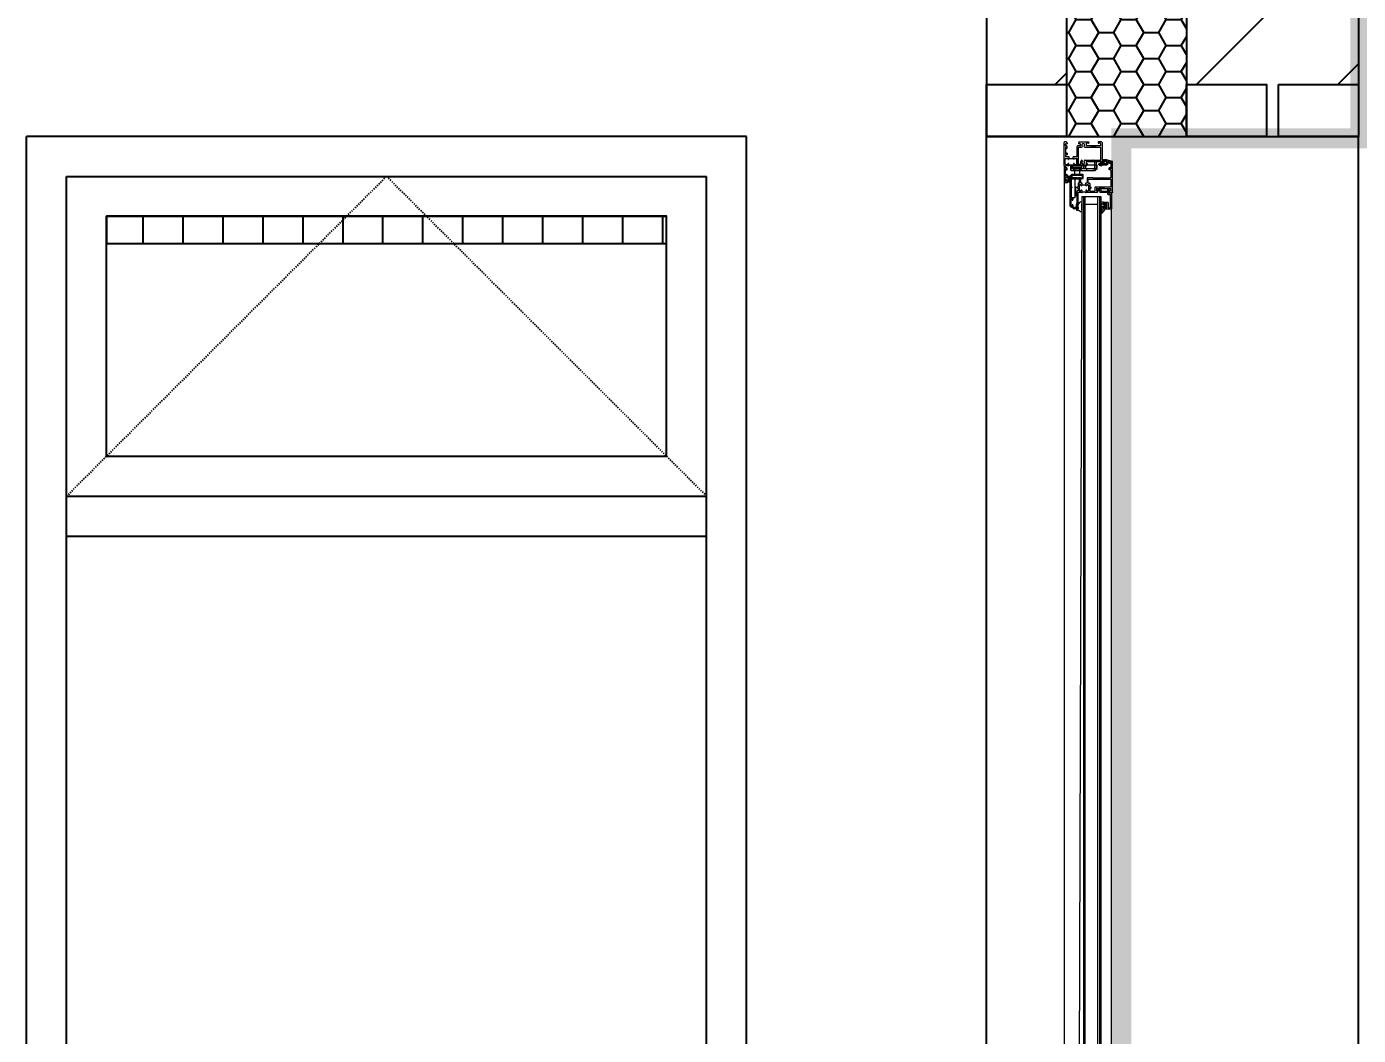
# Model space of a CAD drawing. Header units: inches. Extents: x -48459 to 205009, y 10398 to 54474.
# Drawn here: x -28425 to -26760, y 49100 to 50362 of the extents above; entities that cross this region are included whole.
import ezdxf

# ---------------------------------------------------------------- set-up
doc = ezdxf.new("R2010")
doc.units = ezdxf.units.IN
doc.header["$MEASUREMENT"] = 0
doc.linetypes.add('DASHED', pattern=[19.05, 12.7, -6.35])
doc.linetypes.add('HIDDEN', pattern=[4.5, 1.5, -1.5, 1.5])
doc.layers.add('AIRTIGHTNESS-LINE', color=7, linetype='Continuous', true_color=0x3239f5)
for name, color, linetype in [('AR-ELEV-4', 8, 'Continuous'), ('AR-ELEV2', 8, 'Continuous'), ('AR-FOUNDATION', 6, 'Continuous'), ('AR-Hat', 8, 'Continuous'), ('AR-HATCH', 8, 'Continuous'), ('AR-HIDDEN-OVER', 8, 'DASHED'), ('AR-NEW-WALL', 2, 'Continuous'), ('AR-PROJECT-DIMS', 8, 'Continuous'), ('AR-SECTION', 5, 'Continuous'), ('Hatch-insu', 46, 'Continuous'), ('QSS EXIST WINDOW', 8, 'Continuous')]:
    doc.layers.add(name, color=color, linetype=linetype)
doc.styles.add('MS_1.50_2.5mm', font='arial.ttf', dxfattribs={"height": 125})
doc.dimstyles.new('MS_1.50_2.5mm', dxfattribs={"dimtxt": 125, "dimasz": 150, "dimexe": 150, "dimexo": 100, "dimgap": 50, "dimtad": 1, "dimtoh": 1, "dimdec": 0, "dimdsep": 46, "dimtxsty": 'MS_1.50_2.5mm', "dimcen": 150, "dimclre": 256, "dimclrt": 4, "dimadec": 0, "dimazin": 0, "dimtfac": 1, "dimtdec": 0, "dimtix": 1, "dimtmove": 2, "dimatfit": 2, "dimfxl": 1, "dimlwd": 18, "dimlwe": 18, "dimarcsym": 0})

# ---------------------------------------------------------------- blocks, each defined once
blk = doc.blocks.new('*D211')
at = {"layer": 'AR-PROJECT-DIMS', "lineweight": 18, "transparency": 16777216}
for p, q in [((-26687, 50224.2), (-26090, 50224.2)), ((-26687, 47974.2), (-26090, 47974.2))]:
    blk.add_line(p, q, dxfattribs=at)
at = {"layer": 'AR-PROJECT-DIMS', "color": 0, "lineweight": 18, "transparency": 16777216}
blk.add_line((-26240, 50074.2), (-26240, 48124.2), dxfattribs=at)
at = {"layer": 'AR-PROJECT-DIMS', "color": 0, "transparency": 16777216}
for points in [[(-26265, 50074.2), (-26215, 50074.2), (-26240, 50224.2)], [(-26265, 48124.2), (-26215, 48124.2), (-26240, 47974.2)]]:
    blk.add_solid(points, dxfattribs=at)
at = {"layer": 'Defpoints', "color": 0, "transparency": 16777216}
for p in [(-26787, 50224.2), (-26787, 47974.2), (-26240, 47974.2)]:
    blk.add_point(p, dxfattribs=at)
at = {"layer": 'AR-PROJECT-DIMS', "color": 4, "transparency": 16777216, "insert": (-26353.8, 49099.2), "char_height": 125, "attachment_point": 5, "rotation": 90, "style": 'MS_1.50_2.5mm'}
blk.add_mtext('2250', dxfattribs=at)

msp = doc.modelspace()

# ---------------------------------------------------------------- hatches: boundary and pattern name
at = {"layer": 'AIRTIGHTNESS-LINE'}
h = msp.add_hatch(color=256, dxfattribs=at)
h.dxf.hatch_style = 1
h.paths.add_polyline_path([(-20989.8, 51059.2), (-26769.8, 51059.2), (-26769.8, 50234.2), (-27068.5, 50234.2), (-27068.5, 48630.8), (-26769.8, 48630.8), (-26769.8, 47964.2), (-20746.5, 47964.2), (-20746.5, 50234.2), (-20989.8, 50234.2)])
h.paths.add_polyline_path([(-26744.8, 51034.2), (-21014.8, 51034.2), (-21014.8, 50209.2), (-20771.5, 50209.2), (-20771.5, 47989.2), (-26744.8, 47989.2), (-26744.8, 48655.8), (-27043.6, 48655.8), (-27043.6, 50209.2), (-26744.8, 50209.2)], flags=16)
at = {"layer": 'AR-Hat', "transparency": 33554559}
h = msp.add_hatch(dxfattribs=at)
h.set_pattern_fill('_USER', color=254, scale=50, angle=90, pattern_type=0)
h.set_pattern_definition([(90, (13470.694, -51766.506), (-50, 3e-15), [])])
h.paths.add_polyline_path([(-27819.1, 50124.2), (-27819.1, 50124.2), (-27624.8, 50124.2), (-27624.8, 50090.1), (-28312.3, 50090.1), (-28312.3, 50124.2), (-27819.1, 50124.2), (-27819.1, 50124.2)])
at = {"layer": 'AR-HATCH', "transparency": 33554559}
h = msp.add_hatch(dxfattribs=at)
h.set_pattern_fill('ANSI31', color=8, scale=1000)
h.paths.add_polyline_path([(-27124.8, 50962.6), (-27224.8, 50904.9), (-27224.8, 50289.2), (-27124.8, 50289.2)])
h.paths.add_polyline_path([(-26759.8, 51049.2), (-26874.8, 51049.2), (-26874.8, 50974.2), (-26974.8, 50974.2), (-26974.8, 50289.2), (-26874.8, 50289.2), (-26874.8, 50224.2), (-26859.8, 50224.2), (-26859.8, 50289.2), (-26759.8, 50289.2)])
at = {"layer": 'Hatch-insu'}
h = msp.add_hatch(dxfattribs=at)
h.set_pattern_fill('HONEY', color=8, scale=150, angle=-1.3e-14)
h.paths.add_polyline_path([(-26974.8, 50932.9), (-27084.8, 50932.9), (-27084.8, 50449.2), (-27124.8, 50449.2), (-27124.8, 50224.2), (-26974.8, 50224.2)])

# ---------------------------------------------------------------- linework, layer by layer
at = {"layer": 'AR-ELEV-4', "color": 254}
for p, q in [((-27524.8, 50224.2), (-28424.8, 50224.2)), ((-28424.8, 47924.2), (-28424.8, 50224.2)), ((-27524.8, 47924.2), (-27524.8, 50224.2)), ((-28374.8, 48024.2), (-28374.8, 50174.2)), ((-28374.8, 50174.2), (-27574.8, 50174.2)), ((-27574.8, 48024.2), (-27574.8, 50174.2)), ((-28324.8, 49824.2), (-28324.8, 50124.2)), ((-28324.8, 50124.2), (-27624.8, 50124.2)), ((-27624.8, 49824.2), (-27624.8, 50124.2)), ((-28324.8, 49824.2), (-27624.8, 49824.2)), ((-28374.8, 49774.2), (-27574.8, 49774.2)), ((-28374.8, 49724.2), (-27574.8, 49724.2))]:
    msp.add_line(p, q, dxfattribs=at)
msp.add_lwpolyline([(-27624.8, 50090.1), (-27624.8, 50124.2), (-28324.8, 50124.2), (-28324.8, 50090.1)], close=True, dxfattribs=at)
at = {"layer": 'AR-ELEV2'}
msp.add_line((-26759.8, 48669.2), (-26759.8, 50224.2), dxfattribs=at)
at = {"layer": 'AR-FOUNDATION'}
msp.add_line((-27224.8, 50224.2), (-26759.8, 50224.2), dxfattribs=at)
at = {"layer": 'AR-HIDDEN-OVER', "color": 254, "linetype": 'HIDDEN'}
msp.add_lwpolyline([(-28374.8, 49774.2), (-27974.8, 50174.2), (-27574.8, 49774.2)], dxfattribs=at)
at = {"layer": 'AR-NEW-WALL'}
for p, q in [((-26759.8, 51173.3), (-26759.8, 50224.2)), ((-26974.8, 51049.2), (-26974.8, 50224.2)), ((-27124.8, 50962.6), (-27124.8, 50224.2)), ((-27224.8, 50904.9), (-27224.8, 50224.2))]:
    msp.add_line(p, q, dxfattribs=at)
for points in [[(-27224.8, 50289.2), (-27124.8, 50289.2), (-27124.8, 50224.2), (-27224.8, 50224.2)], [(-26974.8, 50289.2), (-26874.8, 50289.2), (-26874.8, 50224.2), (-26974.8, 50224.2)], [(-26859.8, 50289.2), (-26759.8, 50289.2), (-26759.8, 50224.2), (-26859.8, 50224.2)]]:
    msp.add_lwpolyline(points, close=True, dxfattribs=at)
at = {"layer": 'AR-SECTION', "color": 9}
msp.add_line((-27224.8, 48592.3), (-27224.8, 50224.2), dxfattribs=at)
at = {"layer": 'QSS EXIST WINDOW', "lineweight": 13}
for p, q in [((-27127.8, 50198.7), (-27127.8, 50216.7)), ((-27125.3, 50217.2), (-27127.3, 50217.2)), ((-27108.5, 50217.2), (-27104.2, 50217.2)), ((-27103.8, 50216.7), (-27104.3, 50217.2)), ((-27103.3, 50217.2), (-27103.8, 50216.7)), ((-27103.4, 50217.2), (-27097.3, 50217.2)), ((-27096.8, 50216.7), (-27096.8, 50216.1)), ((-27085.3, 50216.7), (-27085.3, 50216.1)), ((-27080.8, 50217.2), (-27084.8, 50217.2)), ((-27080.3, 50216.7), (-27080.3, 50194.5)), ((-27127.8, 50187.7), (-27127.8, 50202)), ((-27126, 50212.7), (-27126, 50214.5)), ((-27126, 50210.7), (-27125, 50210.7)), ((-27126, 50210.7), (-27126, 50202)), ((-27126, 50210.2), (-27126, 50201.9)), ((-27126, 50202), (-27125, 50202)), ((-27126, 50200.5), (-27126, 50199.2)), ((-27125.5, 50215), (-27123.8, 50215)), ((-27124.5, 50212.2), (-27125.5, 50212.2)), ((-27124.5, 50201), (-27125.5, 50201)), ((-27125, 50210.7), (-27125, 50209.5)), ((-27125, 50202), (-27125, 50203.2)), ((-27124.8, 50209.2), (-27124.3, 50209.2)), ((-27124.8, 50203.5), (-27124.3, 50203.5)), ((-27124, 50209.5), (-27124, 50211.7)), ((-27124, 50203.2), (-27124, 50201.5)), ((-27111.5, 50199.2), (-27111.5, 50211.7)), ((-27111.5, 50199.2), (-27111.5, 50205.5)), ((-27107.8, 50212.2), (-27111, 50212.2)), ((-27110, 50210.5), (-27110, 50189.7)), ((-27105.8, 50210.5), (-27110, 50210.5)), ((-27109.8, 50215.7), (-27109.8, 50215)), ((-27107.8, 50215), (-27109.8, 50215)), ((-27107.3, 50212.7), (-27107.3, 50214.5)), ((-27104.8, 50211.7), (-27105.4, 50210.7)), ((-27102.2, 50210.7), (-27102.8, 50211.7)), ((-27082, 50210.5), (-27101.8, 50210.5)), ((-27100.3, 50215.1), (-27100.3, 50212.5)), ((-27082.3, 50212.2), (-27100, 50212.2)), ((-27097.3, 50215.6), (-27099.8, 50215.6)), ((-27093.6, 50210.4), (-27093.6, 50212.3)), ((-27093.6, 50212.3), (-27088.6, 50212.3)), ((-27092.4, 50210.4), (-27093.6, 50211.7)), ((-27093.1, 50210.4), (-27093.6, 50211)), ((-27088.6, 50210.4), (-27093.6, 50210.4)), ((-27091.7, 50210.4), (-27093.5, 50212.3)), ((-27091, 50210.4), (-27092.8, 50212.3)), ((-27090.2, 50210.4), (-27092.1, 50212.3)), ((-27089.5, 50210.4), (-27091.4, 50212.3)), ((-27088.8, 50210.4), (-27090.7, 50212.3)), ((-27088.6, 50210.9), (-27090, 50212.3)), ((-27088.6, 50211.6), (-27089.3, 50212.3)), ((-27088.6, 50212.3), (-27088.6, 50210.4)), ((-27082.5, 50215.6), (-27084.8, 50215.6)), ((-27082, 50212.5), (-27082, 50215.1)), ((-27082, 50194.4), (-27082, 50210.5)), ((-27080.3, 50206.5), (-27080.3, 50188)), ((-27127.8, 50187.7), (-27127.8, 50171.5)), ((-27127.8, 50186.9), (-27127.8, 50170.7)), ((-27126.3, 50189.7), (-27126.3, 50196.2)), ((-27126.3, 50189.7), (-27126.3, 50196.2)), ((-27126, 50184.9), (-27126, 50187.2)), ((-27126, 50183.7), (-27125, 50183.7)), ((-27126, 50175.5), (-27126, 50183.7)), ((-27126, 50174.9), (-27126, 50183.7)), ((-27125.8, 50196.7), (-27123.5, 50196.7)), ((-27125.8, 50196.7), (-27123.5, 50196.7)), ((-27125.8, 50189.2), (-27123.5, 50189.2)), ((-27125.8, 50189.2), (-27123.6, 50189.2)), ((-27124.3, 50184.7), (-27125.8, 50184.7)), ((-27121.4, 50198.7), (-27125.5, 50198.7)), ((-27125.5, 50187.7), (-27122.3, 50187.7)), ((-27125, 50183.7), (-27125, 50182.4)), ((-27124, 50182.5), (-27124, 50184.5)), ((-27122.9, 50195.6), (-27123.1, 50196.3)), ((-27122.9, 50190.3), (-27123.1, 50189.6)), ((-27122.8, 50195.6), (-27123, 50196.3)), ((-27122.8, 50190.3), (-27123, 50189.6)), ((-27122, 50195.5), (-27122.6, 50195.5)), ((-27122.1, 50195.5), (-27122.6, 50195.5)), ((-27122.6, 50190.5), (-27122.1, 50190.5)), ((-27122.6, 50190.5), (-27122, 50190.5)), ((-27121.8, 50195.7), (-27121.8, 50196.5)), ((-27121.8, 50195.7), (-27121.8, 50196.5)), ((-27121.8, 50188.5), (-27121.8, 50190.2)), ((-27121.8, 50188.2), (-27121.8, 50190.2)), ((-27121.6, 50196.7), (-27116.3, 50196.7)), ((-27121.5, 50196.7), (-27121.4, 50196.7)), ((-27121.4, 50196.7), (-27121.4, 50198.7)), ((-27086.4, 50188.2), (-27119.9, 50188.2)), ((-27119.9, 50188.2), (-27119.9, 50182.7)), ((-27118.9, 50188.2), (-27118.9, 50183.9)), ((-27115.4, 50183.4), (-27118.4, 50183.4)), ((-27116.9, 50183.4), (-27116.9, 50188.2)), ((-27116.4, 50185.4), (-27116.4, 50183.4)), ((-27106.4, 50185.4), (-27116.4, 50185.4)), ((-27116.4, 50183.4), (-27106.4, 50183.4)), ((-27116.3, 50196.7), (-27116.3, 50198.7)), ((-27112, 50198.7), (-27116.3, 50198.7)), ((-27116.3, 50196.7), (-27116.3, 50196.7)), ((-27116.1, 50195.7), (-27116.1, 50196.5)), ((-27116.1, 50190.2), (-27116.1, 50188.5)), ((-27116, 50195.7), (-27116, 50196.5)), ((-27116, 50190.2), (-27116, 50188.2)), ((-27115.2, 50195.5), (-27115.8, 50195.5)), ((-27115.3, 50195.5), (-27115.8, 50195.5)), ((-27115.8, 50190.5), (-27115.2, 50190.5)), ((-27115.8, 50190.5), (-27115.3, 50190.5)), ((-27115.5, 50187.7), (-27099.8, 50187.7)), ((-27115.4, 50181.7), (-27115.4, 50183.4)), ((-27106.9, 50183.4), (-27115.4, 50183.4)), ((-27115, 50195.6), (-27114.8, 50196.3)), ((-27115, 50195.6), (-27114.8, 50196.3)), ((-27115, 50190.3), (-27114.8, 50189.6)), ((-27115, 50190.3), (-27114.8, 50189.6)), ((-27114.9, 50183.4), (-27114.9, 50175.4)), ((-27114.4, 50196.7), (-27112.1, 50196.7)), ((-27114.4, 50189.2), (-27112.1, 50189.2)), ((-27114.3, 50196.7), (-27112, 50196.7)), ((-27114.3, 50189.2), (-27112, 50189.2)), ((-27111.6, 50189.7), (-27111.6, 50196.2)), ((-27111.5, 50189.7), (-27111.5, 50196.2)), ((-27107.4, 50189.2), (-27109.5, 50189.2)), ((-27107.9, 50175.4), (-27107.9, 50183.4)), ((-27106.9, 50183.4), (-27106.9, 50181.7)), ((-27103.4, 50183.4), (-27106.9, 50183.4)), ((-27106.4, 50183.4), (-27106.4, 50185.4)), ((-27105.4, 50183.4), (-27105.4, 50188.2)), ((-27104.8, 50193.2), (-27105.3, 50194)), ((-27103.4, 50188.2), (-27103.4, 50183.4)), ((-27102.8, 50193.2), (-27102.2, 50194.2)), ((-27102.6, 50183.4), (-27102.6, 50188.2)), ((-27099.1, 50183.4), (-27102.6, 50183.4)), ((-27101.8, 50194.4), (-27082, 50194.4)), ((-27100.6, 50183.4), (-27100.6, 50188.2)), ((-27100.3, 50192.5), (-27100.3, 50190)), ((-27100, 50192.7), (-27082.3, 50192.7)), ((-27098.3, 50189.7), (-27100, 50189.7)), ((-27090.6, 50183.4), (-27099.1, 50183.4)), ((-27099.1, 50181.7), (-27099.1, 50183.4)), ((-27098.3, 50189.2), (-27098.3, 50189.7)), ((-27093.6, 50194.5), (-27088.6, 50194.5)), ((-27093.6, 50192.7), (-27093.6, 50194.5)), ((-27092.3, 50192.7), (-27093.6, 50193.9)), ((-27093, 50192.7), (-27093.6, 50193.2)), ((-27088.6, 50192.7), (-27093.6, 50192.7)), ((-27091.6, 50192.7), (-27093.5, 50194.5)), ((-27090.9, 50192.7), (-27092.8, 50194.5)), ((-27090.2, 50192.7), (-27092.1, 50194.5)), ((-27089.5, 50192.7), (-27091.4, 50194.5)), ((-27088.8, 50192.7), (-27090.6, 50194.5)), ((-27090.6, 50183.4), (-27090.6, 50181.7)), ((-27087.9, 50183.4), (-27090.6, 50183.4)), ((-27088.6, 50193.1), (-27089.9, 50194.5)), ((-27088.6, 50193.8), (-27089.2, 50194.5)), ((-27089.1, 50188.2), (-27089.1, 50192.7)), ((-27089.1, 50183.4), (-27089.1, 50188.2)), ((-27088.6, 50194.5), (-27088.6, 50192.7)), ((-27086.5, 50183.6), (-27088.4, 50181.8)), ((-27087.4, 50188.4), (-27087.4, 50192.7)), ((-27087.4, 50183.9), (-27087.4, 50188.4)), ((-27086.4, 50184), (-27086.4, 50188.2)), ((-27082.3, 50189.7), (-27084.3, 50189.7)), ((-27084.3, 50189.2), (-27084.3, 50189.7)), ((-27082.3, 50189.7), (-27084.3, 50189.7)), ((-27084.3, 50189.7), (-27084.3, 50189.2)), ((-27083.7, 50189.7), (-27084.3, 50189.2)), ((-27084.3, 50189.2), (-27083.8, 50188.1)), ((-27083, 50189.7), (-27084.1, 50188.7)), ((-27082.3, 50189.7), (-27083.9, 50188.2)), ((-27083.8, 50188.1), (-27082.8, 50187.7)), ((-27080.3, 50191), (-27083.4, 50187.9)), ((-27080.3, 50190.3), (-27082.9, 50187.7)), ((-27080.5, 50187.7), (-27082.8, 50187.7)), ((-27082.8, 50187.7), (-27080.5, 50187.7)), ((-27082.1, 50189.8), (-27082.3, 50189.7)), ((-27080.3, 50189.6), (-27082.2, 50187.7)), ((-27082, 50190), (-27082.1, 50189.8)), ((-27082, 50190), (-27082, 50192.5)), ((-27082, 50192.5), (-27082, 50190)), ((-27080.3, 50192.4), (-27082, 50192.5)), ((-27081, 50192.5), (-27082, 50191.4)), ((-27081.7, 50192.5), (-27082, 50192.1)), ((-27080.3, 50192.4), (-27082, 50190.7)), ((-27080.3, 50191.7), (-27082, 50190)), ((-27080.3, 50188.9), (-27081.5, 50187.7)), ((-27080.3, 50188.2), (-27080.8, 50187.7)), ((-27080.5, 50187.7), (-27080.4, 50187.8)), ((-27080.4, 50187.8), (-27080.3, 50188)), ((-27080.3, 50188), (-27080.3, 50192.4)), ((-27079.7, 50188.7), (-27079.7, 50195.5)), ((-27079.7, 50188.7), (-27077.7, 50188.7)), ((-27079.1, 50194.9), (-27078.3, 50194.9)), ((-27079.1, 50189.3), (-27079.1, 50194.9)), ((-27078.3, 50189.3), (-27079.1, 50189.3)), ((-27078.3, 50194.9), (-27078.3, 50189.3)), ((-27077.7, 50193.3), (-27077.7, 50195.5)), ((-27077.7, 50193.3), (-27076.5, 50193.3)), ((-27077.7, 50188.7), (-27077.7, 50190.7)), ((-27077.7, 50190.7), (-27076.5, 50190.7)), ((-27077.6, 50195.4), (-27077.6, 50194)), ((-27077.6, 50190), (-27077.6, 50189)), ((-27076.6, 50190.5), (-27077.2, 50190.5)), ((-27077.1, 50193.5), (-27076.6, 50193.5)), ((-27077.1, 50188.5), (-27075.1, 50188.5)), ((-27077, 50195.9), (-27067.8, 50193.4)), ((-27076.6, 50193.5), (-27076.6, 50193.9)), ((-27076.6, 50189.7), (-27076.6, 50190.5)), ((-27076.5, 50193.3), (-27076.5, 50193.9)), ((-27076.5, 50193.9), (-27074.3, 50192.6)), ((-27076.5, 50189.9), (-27074.3, 50191.1)), ((-27076.5, 50190.7), (-27076.5, 50189.9)), ((-27075.4, 50189.5), (-27076.4, 50189.5)), ((-27074.3, 50191.1), (-27074.3, 50192.6)), ((-27073.9, 50193.4), (-27073.9, 50191)), ((-27072.6, 50191), (-27072.6, 50192.5)), ((-27072, 50193), (-27071.7, 50192.9)), ((-27071.3, 50191.2), (-27071.3, 50192.5)), ((-27071.3, 50182.9), (-27071.3, 50184.8)), ((-27069.2, 50192.2), (-27070.3, 50192.2)), ((-27070.3, 50192.2), (-27070.3, 50191.2)), ((-27070.3, 50183.6), (-27070.3, 50184.8)), ((-27069.2, 50183.6), (-27070.3, 50183.6)), ((-27069.2, 50192.2), (-27069.2, 50183.6)), ((-27067.4, 50154.6), (-27067.4, 50192.9)), ((-27127.8, 50171.5), (-27127.8, 50167)), ((-27127.5, 50166.7), (-27123.3, 50166.7)), ((-27126.5, 50168.7), (-27126.5, 50173)), ((-27126.5, 50168.7), (-27126.5, 50173)), ((-27123.9, 50173), (-27126.1, 50171.7)), ((-27126.1, 50171.7), (-27126.1, 50170.3)), ((-27123.9, 50169), (-27126.1, 50170.3)), ((-27126, 50174.9), (-27125, 50174.9)), ((-27126, 50173.5), (-27124.3, 50173.5)), ((-27124.3, 50168.2), (-27126, 50168.2)), ((-27125, 50174.9), (-27125, 50176.2)), ((-27124.8, 50182.2), (-27124.3, 50182.2)), ((-27124.8, 50176.4), (-27124.3, 50176.4)), ((-27124, 50176.2), (-27124, 50175.2)), ((-27123.9, 50172.2), (-27123.9, 50173)), ((-27122.7, 50172.2), (-27123.9, 50172.2)), ((-27123.9, 50169.6), (-27123.9, 50169)), ((-27122.7, 50169.6), (-27123.9, 50169.6)), ((-27123.3, 50174.9), (-27123.8, 50174.9)), ((-27123.8, 50172.5), (-27123.8, 50173)), ((-27123.8, 50172.5), (-27123.8, 50173)), ((-27123.8, 50168.7), (-27123.8, 50169.2)), ((-27123.8, 50168.7), (-27123.8, 50169.2)), ((-27123.5, 50172.2), (-27123.3, 50172.2)), ((-27123.3, 50169.5), (-27123.5, 50169.5)), ((-27122.8, 50172.7), (-27122.8, 50174.5)), ((-27122.8, 50167.2), (-27122.8, 50169)), ((-27122.8, 50167.2), (-27122.8, 50169)), ((-27122.7, 50174.2), (-27122.7, 50172.2)), ((-27120.7, 50174.2), (-27122.7, 50174.2)), ((-27122.7, 50169.6), (-27122.7, 50167.4)), ((-27122.7, 50167.4), (-27120.7, 50167.4)), ((-27122.1, 50168), (-27122.1, 50173.6)), ((-27122.1, 50173.6), (-27121.3, 50173.6)), ((-27121.3, 50168), (-27122.1, 50168)), ((-27121.3, 50173.6), (-27121.3, 50168)), ((-27120.7, 50174.2), (-27120.7, 50167.4)), ((-27120.4, 50174.2), (-27120.4, 50136.9)), ((-27118.9, 50181.7), (-27088.7, 50181.7)), ((-27118.9, 50175.9), (-27118.9, 50148.4)), ((-27118.9, 50172.9), (-27118.9, 50174.2)), ((-27118.8, 50160.8), (-27118.8, 50170.6)), ((-27109, 50170.6), (-27118.8, 50170.6)), ((-27104.4, 50176.4), (-27118.4, 50176.4)), ((-27111.2, 50172.4), (-27118.4, 50172.4)), ((-27104.9, 50175.4), (-27117.9, 50175.4)), ((-27117.9, 50175.4), (-27117.9, 50172.4)), ((-27117.9, 50172.4), (-27104.9, 50172.4)), ((-27113.9, 50148.4), (-27113.9, 50170.9)), ((-27113.4, 50171.4), (-27104.4, 50171.4)), ((-27110.7, 50171.9), (-27111.2, 50172.4)), ((-27110.2, 50172.4), (-27110.7, 50171.9)), ((-27107.5, 50172.4), (-27110.2, 50172.4)), ((-27108.5, 50166.2), (-27108.5, 50170.1)), ((-27107, 50166.2), (-27107, 50171.9)), ((-27104.9, 50172.4), (-27104.9, 50175.4)), ((-27103.9, 50171.9), (-27103.9, 50175.9)), ((-27099, 50171.9), (-27099, 50166.2)), ((-27091.8, 50172.4), (-27098.5, 50172.4)), ((-27097.5, 50166.2), (-27097.5, 50170.1)), ((-27097, 50170.6), (-27069.2, 50170.6)), ((-27091.2, 50171.8), (-27091.8, 50172.4)), ((-27091.2, 50171.8), (-27090.7, 50172.3)), ((-27090.7, 50172.3), (-27069.7, 50172.3)), ((-27083.1, 50172.5), (-27078.1, 50172.5)), ((-27081.2, 50170.6), (-27083.1, 50172.5)), ((-27083.1, 50170.6), (-27083.1, 50172.5)), ((-27081.9, 50170.6), (-27083.1, 50171.8)), ((-27082.6, 50170.6), (-27083.1, 50171.1)), ((-27078.1, 50170.6), (-27083.1, 50170.6)), ((-27080.5, 50170.6), (-27082.4, 50172.5)), ((-27079.8, 50170.6), (-27081.6, 50172.5)), ((-27079.1, 50170.6), (-27080.9, 50172.5)), ((-27078.4, 50170.6), (-27080.2, 50172.5)), ((-27078.1, 50171.1), (-27079.5, 50172.5)), ((-27078.1, 50171.8), (-27078.8, 50172.5)), ((-27078.1, 50172.5), (-27078.1, 50170.6)), ((-27069.6, 50182.4), (-27070.8, 50182.4)), ((-27069.1, 50181.9), (-27069.2, 50172.8)), ((-27069.2, 50170.6), (-27069.2, 50160.8)), ((-27119.4, 50149.4), (-27119.4, 50161.4)), ((-27118.9, 50161.4), (-27119.4, 50161.4)), ((-27118.4, 50159.7), (-27119.4, 50159.7)), ((-27118.3, 50159.3), (-27119.4, 50158.2)), ((-27117.8, 50160.8), (-27118.8, 50160.8)), ((-27117.7, 50160.5), (-27118.8, 50159.3)), ((-27118.8, 50159.3), (-27118.8, 50147.7)), ((-27113.9, 50161.4), (-27113.4, 50161.4)), ((-27113.4, 50161.4), (-27113.4, 50149.4)), ((-27111.7, 50160.3), (-27111.7, 50160.1)), ((-27111.7, 50155.4), (-27111.7, 50140.2)), ((-27110.2, 50160.8), (-27111.2, 50160.8)), ((-27110.7, 50159.6), (-27111.2, 50159.6)), ((-27110.7, 50155.9), (-27111.2, 50155.9)), ((-27110.2, 50165.2), (-27110.2, 50160.8)), ((-27110.2, 50159.1), (-27110.2, 50156.4)), ((-27110.2, 50140.2), (-27110.2, 50153.7)), ((-27109.7, 50165.7), (-27109, 50165.7)), ((-27106, 50154.2), (-27109.7, 50154.2)), ((-27108.8, 50162.9), (-27108.8, 50156.4)), ((-27108.7, 50163), (-27108.7, 50156.5)), ((-27108.1, 50163.7), (-27107.6, 50163.7)), ((-27107.6, 50155.7), (-27108.1, 50155.7)), ((-27108, 50163.7), (-27107.5, 50163.7)), ((-27107.5, 50155.7), (-27108, 50155.7)), ((-27105.2, 50165.7), (-27106.5, 50165.7)), ((-27105.6, 50163.7), (-27100.5, 50163.7)), ((-27105.6, 50163.1), (-27105.6, 50163.7)), ((-27105.6, 50156.3), (-27105.6, 50154.4)), ((-27105.5, 50163.7), (-27105.2, 50163.7)), ((-27105.5, 50163.1), (-27105.5, 50163.7)), ((-27105.5, 50156.3), (-27105.5, 50154.7)), ((-27105.2, 50163.7), (-27105.2, 50165.7)), ((-27099.5, 50165.7), (-27100.9, 50165.7)), ((-27100.9, 50165.7), (-27100.9, 50163.7)), ((-27100.9, 50163.7), (-27100.5, 50163.7)), ((-27100.5, 50163.1), (-27100.5, 50163.7)), ((-27100.5, 50163.1), (-27100.5, 50163.7)), ((-27100.5, 50156.3), (-27100.5, 50154.4)), ((-27100.5, 50156.3), (-27100.5, 50154.6)), ((-27087, 50154.1), (-27100, 50154.1)), ((-27098.5, 50163.7), (-27098.1, 50163.7)), ((-27098.5, 50155.7), (-27098.1, 50155.7)), ((-27098.4, 50163.7), (-27098, 50163.7)), ((-27098.4, 50155.7), (-27098, 50155.7)), ((-27097.3, 50162.9), (-27097.3, 50156.4)), ((-27097.2, 50163), (-27097.2, 50156.5)), ((-27097, 50165.7), (-27096.2, 50165.7)), ((-27095.7, 50165.2), (-27095.7, 50160.8)), ((-27095.7, 50160.8), (-27094.2, 50160.8)), ((-27095.7, 50158.8), (-27095.7, 50156.1)), ((-27095.2, 50159.3), (-27094.2, 50159.3)), ((-27095.2, 50155.6), (-27089.7, 50155.6)), ((-27093.7, 50159.8), (-27093.7, 50160.3)), ((-27089.2, 50160.3), (-27089.2, 50156.1)), ((-27069.2, 50160.8), (-27088.7, 50160.8)), ((-27087.4, 50158.8), (-27087.4, 50156.3)), ((-27087.2, 50159.1), (-27069.4, 50159.1)), ((-27085.4, 50156.1), (-27087.2, 50156.1)), ((-27087, 50156.8), (-27087, 50157)), ((-27086.8, 50156.5), (-27083.5, 50156.5)), ((-27085.4, 50155.6), (-27085.4, 50156.1)), ((-27082, 50157.6), (-27085, 50157.6)), ((-27083.1, 50159.1), (-27083.1, 50161)), ((-27081.2, 50159.1), (-27083.1, 50161)), ((-27083.1, 50161), (-27078.1, 50161)), ((-27081.9, 50159.1), (-27083.1, 50160.4)), ((-27082.6, 50159.1), (-27083.1, 50159.7)), ((-27078.1, 50159.1), (-27083.1, 50159.1)), ((-27083, 50156), (-27083, 50154.7)), ((-27083, 50155.6), (-27083, 50154.6)), ((-27073.8, 50154.1), (-27082.5, 50154.1)), ((-27080.5, 50159.1), (-27082.4, 50161)), ((-27079.8, 50159.1), (-27081.6, 50161)), ((-27081.5, 50156.1), (-27081.5, 50157.1)), ((-27081, 50155.6), (-27073.5, 50155.6)), ((-27079.1, 50159.1), (-27080.9, 50161)), ((-27078.4, 50159.1), (-27080.2, 50161)), ((-27078.1, 50159.6), (-27079.5, 50161)), ((-27078.1, 50160.3), (-27078.8, 50161)), ((-27078.1, 50161), (-27078.1, 50159.1)), ((-27073.3, 50156.3), (-27073.3, 50155.8)), ((-27073.3, 50153.6), (-27073.3, 50152.1)), ((-27072.8, 50151.6), (-27070.3, 50151.6)), ((-27071.8, 50153.6), (-27071.8, 50156.3)), ((-27069.5, 50156.1), (-27071.4, 50156.1)), ((-27071.4, 50155.6), (-27071.4, 50156.1)), ((-27070.5, 50153.1), (-27071.3, 50153.1)), ((-27069.9, 50153.7), (-27070.3, 50153.2)), ((-27070, 50154.1), (-27067.9, 50154.1)), ((-27068.5, 50153.6), (-27069.9, 50153.6)), ((-27069.8, 50135.3), (-27069.8, 50151.1)), ((-27069.2, 50156.3), (-27069.2, 50158.8)), ((-27068.5, 50154.1), (-27069.2, 50154.1)), ((-27068.3, 50153.4), (-27068.3, 50133.6)), ((-27115.2, 50133.6), (-27120.1, 50136.5)), ((-27118.9, 50149.4), (-27119.4, 50149.4)), ((-27118.8, 50137.3), (-27118.8, 50145.9)), ((-27118.8, 50145.9), (-27117.6, 50145.9)), ((-27118.8, 50137.3), (-27117.6, 50137.3)), ((-27118.4, 50147.9), (-27114.4, 50147.9)), ((-27118.3, 50147.2), (-27117.1, 50147.2)), ((-27117.6, 50145.9), (-27117.6, 50144.8)), ((-27117.6, 50137.3), (-27117.6, 50138.3)), ((-27116.6, 50146.7), (-27116.6, 50144.8)), ((-27116.6, 50138.3), (-27116.6, 50136.2)), ((-27114.8, 50135.1), (-27116.4, 50135.8)), ((-27110.7, 50133.6), (-27115, 50133.6)), ((-27114.6, 50135.1), (-27113, 50135.1)), ((-27113.9, 50149.4), (-27113.4, 50149.4)), ((-27112.5, 50135.5), (-27111.7, 50140.1)), ((-27111.2, 50134.6), (-27110.2, 50140.1)), ((-27110.7, 50134.6), (-27111.2, 50134.6)), ((-27110.8, 50136.2), (-27110.2, 50136.2)), ((-27110.2, 50136.2), (-27110.2, 50133)), ((-27080, 50141.7), (-27081.6, 50141.6)), ((-27081.6, 50140.3), (-27081.6, 50141.6)), ((-27081.6, 50140.3), (-27080.2, 50140.2)), ((-27080.2, 50138.4), (-27081.6, 50138.2)), ((-27081.6, 50138.2), (-27081.6, 50136.9)), ((-27081.6, 50136.9), (-27080.2, 50136.8)), ((-27080.2, 50135.3), (-27081.6, 50135.2)), ((-27081.6, 50135.2), (-27081.6, 50133.9)), ((-27081.6, 50133.9), (-27080.2, 50133.8)), ((-27078.6, 50141.7), (-27080, 50141.7)), ((-27080, 50138.6), (-27080, 50139.9)), ((-27080, 50136.6), (-27080, 50135.6)), ((-27080, 50132.3), (-27080, 50133.5)), ((-27078.5, 50141.6), (-27078.6, 50141.7)), ((-27078.5, 50141.6), (-27078.5, 50138.4)), ((-27078.5, 50138.4), (-27077.1, 50138.4)), ((-27078.5, 50133.1), (-27078.5, 50136.8)), ((-27078.5, 50136.8), (-27077.1, 50136.8)), ((-27078.3, 50139.6), (-27078.3, 50141.3)), ((-27078.3, 50133.8), (-27078.3, 50135.6)), ((-27077.7, 50133.2), (-27078.3, 50133)), ((-27077.8, 50141.8), (-27073.3, 50141.8)), ((-27077.3, 50139.1), (-27077.8, 50139.1)), ((-27077.8, 50136.1), (-27077.3, 50136.1)), ((-27068.5, 50133.3), (-27077.8, 50133.3)), ((-27077.3, 50139.8), (-27077.3, 50139.1)), ((-27077.3, 50136.1), (-27077.3, 50135.3)), ((-27075.9, 50140), (-27077.1, 50140)), ((-27077.1, 50140), (-27077.1, 50138.4)), ((-27077.1, 50136.8), (-27077.1, 50135.5)), ((-27077.1, 50135.5), (-27075.9, 50135.5)), ((-27074.8, 50140.3), (-27076.8, 50140.3)), ((-27076.8, 50134.8), (-27074.8, 50134.8)), ((-27075.9, 50135.5), (-27075.9, 50140)), ((-27074.3, 50135.3), (-27074.3, 50139.8)), ((-27072.8, 50141.3), (-27072.8, 50135.3)), ((-27072.3, 50134.8), (-27070.3, 50134.8)), ((-27110.2, 50133), (-27111.5, 50133)), ((-27080, 50132.2), (-27081.4, 50129)), ((-27077.2, 50132.3), (-27080.7, 50128.2))]:
    msp.add_line(p, q, dxfattribs=at)
at = {"layer": 'QSS EXIST WINDOW', "lineweight": 13, "ltscale": 5}
msp.add_line((-27123.8, 50215.7), (-27123.8, 50215), dxfattribs=at)
at = {"layer": 'QSS EXIST WINDOW', "color": 9, "lineweight": 13}
for p, q in [((-27127.8, 50167.4), (-27127.8, 48675.6, 0)), ((-27105.6, 50149, 0), (-27110.2, 48696, 0)), ((-27105.6, 50149), (-27101.6, 50149)), ((-27105.6, 50149), (-27101.6, 50149)), ((-27103.6, 50149), (-27103.6, 48694.9, 0)), ((-27101.6, 50149), (-27101.6, 48694.9, 0)), ((-27101.4, 50139.1), (-27101.4, 50149)), ((-27101.4, 50149), (-27085.8, 50149)), ((-27101.4, 50139.1), (-27101.4, 50149)), ((-27101.4, 50149), (-27085.8, 50149)), ((-27085.8, 50139.1), (-27101.4, 50139.1)), ((-27085.8, 50139.1), (-27101.4, 50139.1)), ((-27085.8, 50149), (-27085.8, 50139.1)), ((-27085.8, 50149), (-27085.8, 50139.1)), ((-27085.6, 50149), (-27081.6, 50149)), ((-27085.6, 50149), (-27081.6, 50149)), ((-27085.5, 48694.9, 0), (-27085.6, 50149)), ((-27083.6, 50149), (-27083.6, 48694.9, 0)), ((-27081.6, 50149), (-27081.6, 48694.9, 0)), ((-27068.5, 48709.2, 0), (-27068.5, 50133.3, 0))]:
    msp.add_line(p, q, dxfattribs=at)
at = {"layer": 'QSS EXIST WINDOW', "lineweight": 13}
for centre, radius, start, end in [((-27127.3, 50216.7), 0.5, 90, 180), ((-27125.3, 50215.7), 1.5, 359.191, 90.809), ((-27108.3, 50215.7), 1.5, 90.799, 179.196), ((-27097.3, 50216.7), 0.5, 0, 90), ((-27084.8, 50216.7), 0.5, 90, 180), ((-27080.8, 50216.7), 0.5, 0, 90), ((-27125.5, 50214.5), 0.5, 90, 180), ((-27125.5, 50212.7), 0.5, 180, 270), ((-27125.5, 50200.5), 0.5, 90, 180), ((-27124.8, 50209.5), 0.25, 180.8078, 270.8076), ((-27124.8, 50203.2), 0.25, 89.192, 179.192), ((-27124.5, 50211.7), 0.5, 0, 90), ((-27124.5, 50201.5), 0.5, 270, 0), ((-27124.3, 50209.5), 0.25, 270.9242, 0.807), ((-27124.3, 50203.2), 0.25, 359.191, 89.076), ((-27111, 50211.7), 0.5, 90.81, 179.19), ((-27107.8, 50214.5), 0.5, 0, 90), ((-27107.8, 50212.7), 0.5, 269.1858, 0.809), ((-27105.8, 50211), 0.5, 270, 330), ((-27103.8, 50213.5), 1.75, 307.182, 232.938), ((-27105, 50211.9), 0.25, 329.165, 51.985), ((-27102.6, 50211.9), 0.25, 127.182, 210), ((-27101.8, 50211), 0.5, 210, 270), ((-27099.8, 50215.1), 0.5, 90, 180), ((-27100, 50212.5), 0.25, 179.307, 269.08), ((-27097.3, 50216.1), 0.5, 270, 0), ((-27084.8, 50216.1), 0.5, 180, 270), ((-27082.5, 50215.1), 0.5, 0, 90), ((-27082.3, 50212.5), 0.25, 269.187, 0.795), ((-27125.8, 50196.2), 0.5, 89.259, 179.173), ((-27125.8, 50196.2), 0.5, 89.259, 179.173), ((-27125.8, 50189.7), 0.5, 179.213, 269.191), ((-27125.8, 50189.7), 0.5, 179.213, 269.191), ((-27125.5, 50199.2), 0.5, 180, 270), ((-27125.5, 50187.2), 0.5, 90, 180), ((-27125.8, 50184.9), 0.25, 179.185, 268.973), ((-27124.3, 50184.4), 0.25, 0.812, 90.809), ((-27123.6, 50189.7), 0.5, 269.1959, 344.121), ((-27123.5, 50196.2), 0.5, 15.859, 89.191), ((-27123.6, 50196.2), 0.5, 15.859, 89.191), ((-27123.5, 50189.7), 0.5, 269.1959, 344.121), ((-27122.6, 50195.7), 0.25, 194.1285, 268.9915), ((-27122.6, 50190.2), 0.25, 88.973, 165.917), ((-27122.6, 50195.7), 0.25, 194.1285, 268.9915), ((-27122.6, 50190.2), 0.25, 88.973, 165.917), ((-27122.3, 50188.2), 0.5, 270.7525, 0.778), ((-27122.1, 50195.7), 0.25, 269.0756, 0.913), ((-27122.1, 50190.2), 0.25, 0.754, 89.065), ((-27122, 50195.7), 0.25, 269.0756, 0.913), ((-27122, 50190.2), 0.25, 0.754, 89.065), ((-27121.5, 50196.5), 0.25, 89.326, 179.141), ((-27121.6, 50196.5), 0.25, 89.326, 179.141), ((-27121.3, 50188.5), 0.5, 180, 285.763), ((-27118.9, 50180), 8.33, 74.574, 105.763), ((-27118.4, 50183.9), 0.5, 180, 270), ((-27116.6, 50188.5), 0.5, 254.5737, 0), ((-27116.3, 50196.5), 0.25, 0.828, 88.977), ((-27116.3, 50196.5), 0.25, 0.828, 88.977), ((-27115.8, 50195.7), 0.25, 179.195, 268.974), ((-27115.8, 50190.2), 0.25, 90.004, 180), ((-27115.8, 50195.7), 0.25, 179.195, 268.974), ((-27115.8, 50190.2), 0.25, 89.161, 179.138), ((-27115.5, 50188.2), 0.5, 180, 270), ((-27115.3, 50195.7), 0.25, 269.0766, 345.894), ((-27115.3, 50190.2), 0.25, 14.141, 88.981), ((-27115.2, 50195.7), 0.25, 269.0766, 345.894), ((-27115.2, 50190.2), 0.25, 14.141, 88.981), ((-27114.3, 50196.2), 0.5, 89.26, 164.142), ((-27114.4, 50196.2), 0.5, 89.26, 164.142), ((-27114.3, 50189.7), 0.5, 195.8462, 269.2549), ((-27114.4, 50189.7), 0.5, 195.8462, 269.2549), ((-27112.1, 50196.2), 0.5, 0.793, 89.147), ((-27112.1, 50189.7), 0.5, 269.13, 0.8), ((-27112, 50199.2), 0.5, 270, 0), ((-27112, 50196.2), 0.5, 0.793, 89.147), ((-27112, 50189.7), 0.5, 269.13, 0.8), ((-27109.5, 50189.7), 0.5, 180, 270), ((-27107.4, 50189.7), 0.5, 270, 25.944), ((-27103.8, 50191.5), 3.5, 129.594, 205.945), ((-27105.7, 50193.8), 0.5, 30, 129.594), ((-27103.8, 50191.5), 1.75, 127.156, 52.996), ((-27105, 50193), 0.25, 306.387, 30.888), ((-27102.6, 50193), 0.25, 149.15, 232.038), ((-27101.8, 50193.9), 0.5, 90, 150), ((-27100, 50192.5), 0.25, 89.076, 180.77), ((-27100, 50190), 0.25, 180.7842, 269.1147), ((-27099.8, 50189.2), 1.5, 269.1651, 0.819), ((-27087.9, 50183.9), 0.5, 270, 0), ((-27086.9, 50184), 0.5, 315, 0), ((-27082.8, 50189.2), 1.5, 180.804, 269.191), ((-27082.3, 50192.5), 0.25, 0.857, 89.178), ((-27082.3, 50190), 0.25, 269.1029, 0.825), ((-27080.5, 50188), 0.25, 269.1921, 359.08), ((-27077.1, 50194), 0.5, 180.8698, 270.8095), ((-27077.1, 50190), 0.5, 90.81, 180.746), ((-27077.1, 50189), 0.5, 180.8096, 270.8096), ((-27076.1, 50193.9), 0.5, 81.846, 180), ((-27076.4, 50189.7), 0.25, 179.076, 269.166), ((-27077.4, 50185.5), 9, 69.653, 81.846), ((-27075.4, 50191), 1.5, 269.1932, 359.191), ((-27075.1, 50191), 2.5, 270, 0), ((-27074.4, 50193.4), 0.5, 0.004, 69.653), ((-27072.1, 50192.5), 0.5, 75, 180), ((-27071.8, 50192.5), 0.5, 0, 75), ((-27070.8, 50191.2), 0.5, 180, 0), ((-27070.8, 50184.7), 0.5, 1.685, 178.531), ((-27067.9, 50192.9), 0.5, 0, 75), ((-27127.5, 50166.9), 0.25, 180.839, 270.8082), ((-27126, 50173), 0.5, 89.258, 179.173), ((-27126, 50168.7), 0.5, 179.214, 269.191), ((-27124.8, 50182.4), 0.25, 180.8091, 270.8053), ((-27124.8, 50176.2), 0.25, 89.193, 179.192), ((-27124.3, 50182.4), 0.25, 270.9235, 0.808), ((-27124.3, 50176.2), 0.25, 359.192, 89.077), ((-27124.3, 50173), 0.5, 0.814, 89.243), ((-27124.3, 50168.7), 0.5, 269.1911, 0.839), ((-27123.8, 50175.2), 0.25, 180.8115, 269.1805), ((-27123.5, 50172.5), 0.25, 179.191, 270.922), ((-27123.5, 50169.2), 0.25, 90.813, 179.245), ((-27123.3, 50174.4), 0.5, 0.786, 90.747), ((-27123.3, 50172.7), 0.5, 270.809, 0.804), ((-27123.3, 50169), 0.5, 0.815, 90.87), ((-27123.3, 50167.2), 0.5, 270.8166, 0.81), ((-27119.6, 50174.2), 0.75, 0, 180), ((-27118.9, 50182.7), 1, 180, 270), ((-27118.4, 50175.9), 0.5, 90, 180), ((-27118.4, 50172.9), 0.5, 180, 270), ((-27113.4, 50170.9), 0.5, 90, 180), ((-27109, 50170.1), 0.5, 0, 90), ((-27107.5, 50171.9), 0.5, 0, 90), ((-27104.4, 50175.9), 0.5, 0, 90), ((-27104.4, 50171.9), 0.5, 270, 0), ((-27098.5, 50171.9), 0.5, 90, 180), ((-27097, 50170.1), 0.5, 90, 180), ((-27088.7, 50182.2), 0.5, 270, 315), ((-27070.8, 50182.9), 0.5, 180, 270), ((-27069.7, 50172.8), 0.5, 270, 0), ((-27069.6, 50181.9), 0.5, 0, 90), ((-27118.4, 50159.5), 0.2, 315, 90), ((-27117.8, 50160.6), 0.2, 315, 90), ((-27111.2, 50160.3), 0.5, 90, 180), ((-27111.2, 50160.1), 0.5, 180, 270), ((-27111.2, 50155.4), 0.5, 90, 180), ((-27110.7, 50159.1), 0.5, 0, 90), ((-27110.7, 50156.4), 0.5, 270, 0), ((-27109.7, 50165.2), 0.5, 90, 180), ((-27109.7, 50153.7), 0.5, 90, 180), ((-27109, 50166.2), 0.5, 270, 0), ((-27108.1, 50162.9), 0.75, 90, 180), ((-27108.1, 50156.4), 0.75, 180, 270), ((-27108, 50163), 0.75, 90, 180), ((-27108, 50156.5), 0.75, 180, 270), ((-27107.6, 50162.9), 0.75, 6.15, 90), ((-27107.6, 50156.4), 0.75, 270, 353.85), ((-27107.5, 50163), 0.75, 6.15, 90), ((-27107.5, 50156.5), 0.75, 270, 353.85), ((-27106.5, 50166.2), 0.5, 180, 270), ((-27106.2, 50163.1), 0.65, 186.1502, 0), ((-27106.1, 50163.1), 0.65, 186.1502, 0), ((-27106.1, 50156.3), 0.65, 0, 173.85), ((-27106.2, 50156.3), 0.65, 0, 173.85), ((-27106, 50154.7), 0.5, 270, 0), ((-27105.3, 50154.4), 0.25, 180, 287.365), ((-27103.1, 50147.2), 7.29, 72.6, 107.365), ((-27100.8, 50154.4), 0.25, 252.6001, 0), ((-27099.9, 50163.1), 0.65, 180, 353.85), ((-27099.8, 50163.1), 0.65, 180, 353.85), ((-27099.8, 50156.3), 0.65, 6.152, 180), ((-27099.9, 50156.3), 0.65, 6.152, 180), ((-27100, 50154.6), 0.5, 180, 270), ((-27099.5, 50166.2), 0.5, 270, 0), ((-27098.5, 50162.9), 0.75, 90, 173.85), ((-27098.5, 50156.4), 0.75, 186.1516, 270), ((-27098.4, 50163), 0.75, 90, 173.85), ((-27098.4, 50156.5), 0.75, 186.1516, 270), ((-27098.1, 50162.9), 0.75, 0, 90), ((-27098.1, 50156.4), 0.75, 270, 0), ((-27098, 50163), 0.75, 0, 90), ((-27098, 50156.5), 0.75, 270, 0), ((-27097, 50166.2), 0.5, 180, 270), ((-27096.2, 50165.2), 0.5, 0, 90), ((-27095.2, 50158.8), 0.5, 90, 180), ((-27095.2, 50156.1), 0.5, 180, 270), ((-27094.2, 50160.3), 0.5, 0, 90), ((-27094.2, 50159.8), 0.5, 270, 0), ((-27089.7, 50156.1), 0.5, 270, 0), ((-27088.7, 50160.3), 0.5, 90, 180), ((-27087.2, 50158.8), 0.25, 89.076, 180.77), ((-27087.2, 50156.3), 0.25, 180.783, 269.1159), ((-27086, 50157.1), 1, 37.038, 182.726), ((-27086.8, 50156.8), 0.25, 179.133, 270.924), ((-27086.9, 50155.6), 1.5, 269.1653, 0.819), ((-27085, 50157.8), 0.25, 216.1942, 269.0759), ((-27083.5, 50156), 0.5, 359.191, 89.131), ((-27082.5, 50154.6), 0.5, 180.8095, 269.2548), ((-27082, 50157.1), 0.5, 0.815, 90.81), ((-27081, 50156.1), 0.5, 179.191, 270.915), ((-27073.8, 50153.6), 0.5, 359.191, 90.81), ((-27072.5, 50157.1), 1, 326.768, 213.899), ((-27073.5, 50155.8), 0.25, 270.8201, 359.192), ((-27073.8, 50156.3), 0.5, 359.191, 32.877), ((-27072.8, 50152.1), 0.5, 180.8096, 270.7452), ((-27071.3, 50156.3), 0.5, 145.795, 179.191), ((-27071.3, 50153.6), 0.5, 179.254, 269.19), ((-27069.9, 50155.6), 1.5, 180.8041, 269.1908), ((-27070.5, 50153.3), 0.25, 269.3252, 314.125), ((-27070.3, 50151.1), 0.5, 0.757, 89.191), ((-27069.4, 50156.3), 0.25, 269.1029, 0.826), ((-27069.4, 50158.8), 0.25, 0.856, 89.178), ((-27068.5, 50153.4), 0.25, 359.192, 90.923), ((-27067.9, 50154.6), 0.5, 270, 0), ((-27118.4, 50148.4), 0.5, 180, 270), ((-27118.3, 50147.7), 0.5, 180, 270), ((-27117.1, 50144.8), 0.5, 181.685, 358.531), ((-27117.1, 50138.3), 0.5, 359.999, 180), ((-27117.1, 50146.7), 0.5, 0, 90), ((-27116.1, 50136.2), 0.5, 180, 240), ((-27115, 50134.1), 0.5, 240, 270), ((-27114.6, 50135.6), 0.5, 240, 270), ((-27114.4, 50148.4), 0.5, 270, 0), ((-27113, 50135.6), 0.5, 270, 350), ((-27112.2, 50140.2), 0.5, 350, 0), ((-27102.6, 50135.3), 8.27, 120.03, 173.48), ((-27110.7, 50134.1), 0.5, 270, 90), ((-27110.7, 50140.2), 0.5, 350, 0), ((-27106.3, 50142), 0.634, 337.903, 133.765), ((-27026.6, 50136.2), 79.3, 175.967, 184.203), ((-27080.2, 50139.9), 0.25, 0, 85), ((-27080.2, 50138.6), 0.25, 275, 0), ((-27080.2, 50136.6), 0.25, 0, 85), ((-27080.2, 50135.6), 0.25, 275, 0), ((-27080.2, 50133.5), 0.25, 0, 85), ((-27077.8, 50141.3), 0.5, 89.242, 179.167), ((-27077.8, 50139.6), 0.5, 179.216, 269.191), ((-27077.8, 50135.6), 0.5, 89.191, 179.166), ((-27077.8, 50133.8), 0.5, 179.191, 269.134), ((-27077.5, 50132.7), 0.5, 303.361, 108.435), ((-27076.8, 50139.8), 0.5, 90.869, 180.81), ((-27076.8, 50135.3), 0.5, 180.8096, 270.809), ((-27074.8, 50139.8), 0.5, 0.816, 90.81), ((-27074.8, 50135.3), 0.5, 270.8097, 0.803), ((-27073.3, 50141.3), 0.5, 359.255, 89.142), ((-27072.3, 50135.3), 0.5, 180.8097, 270.8593), ((-27070.3, 50135.3), 0.5, 270.758, 0.779), ((-27068.5, 50133.6), 0.25, 269.1926, 359.08), ((-27111.6, 50132.4), 0.632, 85.237, 274.764), ((-27115.2, 50117.1), 15.2, 55.705, 76.041), ((-27106.3, 50130.2), 0.645, 240.7125, 16.805), ((-27081, 50128.7), 0.5, 132.581, 303.361), ((-27080.1, 50132.3), 0.15, 312.356, 0), ((-27078.3, 50133.1), 0.15, 180, 288.05)]:
    msp.add_arc(centre, radius, start, end, dxfattribs=at)
for p in [(-27119.6, 50174.9), (-27068.5, 50154.1), (-27067.4, 50154.6), (-27115, 50133.6)]:
    msp.add_point(p, dxfattribs=at)

# ---------------------------------------------------------------- dimensions: what is measured, and where the dimension line sits
at = {"layer": 'AR-PROJECT-DIMS'}
dim = msp.add_aligned_dim(p1=(-26787, 50224.2), p2=(-26787, 47974.2), distance=547, dimstyle='MS_1.50_2.5mm', dxfattribs=at)
dim.commit()
dim.dimension.update_dxf_attribs({"geometry": '*D211', "text_midpoint": (-26353.8, 49099.2)})

doc.saveas('drawing.dxf')
